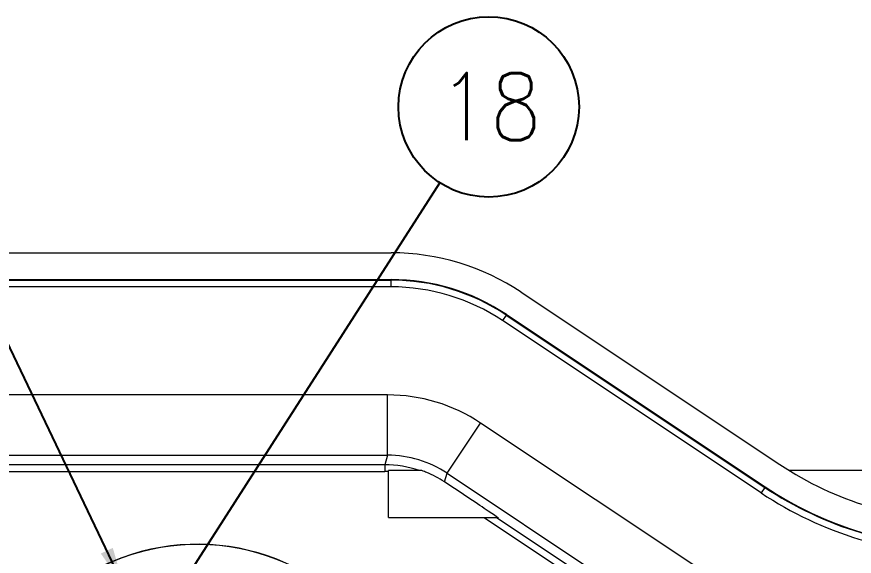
# Model space of a CAD drawing. Extents: x 14808 to 20058, y -13198 to -11680.
# Drawn here: x 14932.3 to 14994.7, y -12713.9 to -12673.6 of the extents above; entities that cross this region are included whole.
import ezdxf

# ---------------------------------------------------------------- set-up
doc = ezdxf.new("R2010")
doc.units = 0
doc.header["$LTSCALE"] = 7
doc.header["$MEASUREMENT"] = 0
doc.layers.get('0').update_dxf_attribs({"color": 2, "linetype": 'CONTINUOUS'})
doc.styles.add('GHS', font='romans', dxfattribs={"bigfont": 'ghs'})
doc.styles.add('TEXTSTYLE_0', font='txt.shx', dxfattribs={"width": 0.8, "bigfont": 'whgtxt.shx'})
doc.dimstyles.new('STANDARD$7', dxfattribs={"dimtxt": 3.5, "dimasz": 3, "dimexe": 1, "dimexo": 0.0625, "dimgap": 1, "dimtad": 1, "dimdec": 4, "dimzin": 0, "dimdsep": 46, "dimtxsty": 'GHS', "dimcen": 1, "dimclrt": 2, "dimadec": 0, "dimazin": 0, "dimtfac": 1, "dimtdec": 4, "dimtofl": 0, "dimtmove": 0, "dimatfit": 3, "dimfxl": 1, "dimtolj": 1, "dimtzin": 0, "dimarcsym": 0})

# ---------------------------------------------------------------- blocks, each defined once
blk = doc.blocks.new('A$C56066D1F')
at = {"color": 2}
blk.add_circle((3.366, 3.366), 3.366, dxfattribs=at)
at = {"color": 2, "insert": (3.41, 3.376), "char_height": 2.5, "width": 5.41323, "attachment_point": 5, "style": 'TEXTSTYLE_0'}
blk.add_mtext('{\\W0.9;18}', dxfattribs=at)
blk = doc.blocks.new('A$C52DF3C04')
at = {"color": 7, "linetype": 'Continuous', "lineweight": 15}
for p, q in [((6.875, 40.481), (42.351, 40.481)), ((9, 39.481), (42.351, 39.481)), ((9.069, 39.461), (42.345, 39.461)), ((42.351, 39.481), (42.345, 39.461)), ((42.345, 39.461), (42.345, 39.211)), ((42.345, 39.211), (9.069, 39.211)), ((47.204, 39.011), (56.851, 32.58)), ((46.643, 38.159), (46.505, 37.951)), ((46.643, 38.159), (46.649, 38.179)), ((46.643, 38.159), (56.291, 31.728)), ((46.649, 38.179), (56.297, 31.748)), ((56.152, 31.52), (46.505, 37.951)), ((42.22, 35.178), (8.973, 35.178)), ((42.22, 32.929), (42.22, 35.178)), ((44.439, 32.257), (45.687, 34.129)), ((56.279, 27.068), (45.687, 34.129)), ((3.177, 32.929), (42.22, 32.929)), ((42.22, 32.929), (42.112, 32.572)), ((42.112, 32.572), (5.36, 32.572)), ((42.112, 32.572), (42.112, 32.322)), ((5.36, 32.322), (42.112, 32.322)), ((43.48, 32.356), (42.25, 32.356)), ((42.25, 30.606), (42.25, 32.356)), ((43.5, 32.35), (43.5, 32.352)), ((44.341, 31.933), (44.439, 32.257)), ((44.439, 32.257), (55.031, 25.196)), ((106.5, 32.356), (57.2, 32.356)), ((56.291, 31.728), (56.152, 31.52)), ((56.297, 31.748), (56.291, 31.728)), ((42.25, 30.606), (46.318, 30.606))]:
    blk.add_line(p, q, dxfattribs=at)
at = {"color": 8, "linetype": 'Continuous', "lineweight": 15}
for p, q in [((45.821, 30.606), (54.784, 24.631)), ((54.923, 24.839), (46.272, 30.606))]:
    blk.add_line(p, q, dxfattribs=at)
at = {"color": 7, "linetype": 'Continuous', "lineweight": 15}
for radius, start, end in [(8.125, 39.3551, 123.7862), (8.116, 39.4146, 123.7019)]:
    blk.add_arc((35.125, 21.481), radius, start, end, dxfattribs=at)
for centre, major_axis, ratio, start_param, end_param in [((42.35, 31.73), (2.536, 8.375), 0.999906, 5.98921, 6.577161), ((42.345, 31.71), (2.246, 7.418), 0.999913, 5.98921, 6.577161), ((42.35, 31.73), (2.246, 7.418), 0.999906, 5.98921, 6.577161), ((42.345, 31.71), (2.174, 7.179), 0.999906, 5.98921, 6.577161), ((42.22, 28.928), (-1.811, -5.982), 0.999906, 2.847617, 3.435568), ((42.22, 28.928), (1.159, 3.829), 0.999801, 5.98921, 6.577161), ((63.785, 42.982), (-3.623, -11.965), 0.999906, 5.98921, 6.577161), ((45.001, 31.481), (1.35, -0.9), 0.007261, 6.036042, 8.369492), ((63.779, 42.962), (3.912, 12.922), 0.999903, 2.847617, 3.435568), ((63.785, 42.982), (-3.912, -12.922), 0.999906, 5.98921, 6.577161), ((63.779, 42.962), (-3.985, -13.161), 0.999906, 5.98921, 6.577161)]:
    blk.add_ellipse(centre, major_axis=major_axis, ratio=ratio, start_param=start_param, end_param=end_param, dxfattribs=at)
at = {"color": 8, "linetype": 'Continuous', "lineweight": 15}
for major_axis, ratio, start_param, end_param in [((1.159, 3.829), 0.999918, 6.24721, 6.577161), ((-1.087, -3.589), 0.999906, 3.398847, 3.435568)]:
    blk.add_ellipse((42.112, 28.571), major_axis=major_axis, ratio=ratio, start_param=start_param, end_param=end_param, dxfattribs=at)
at = {"color": 7, "linetype": 'Continuous', "lineweight": 15}
blk.add_open_spline([(44.341, 31.933), (44.232, 32), (44.011, 32.137), (43.713, 32.273), (43.56, 32.33), (43.5, 32.352)], degree=3, knots=[0, 0, 0, 0, 0.371137, 0.753918, 1, 1, 1, 1], dxfattribs=at)

msp = doc.modelspace()

# ---------------------------------------------------------------- block references
at = {"xscale": 2, "yscale": 2, "zscale": 2}
for name, p in [('A$C56066D1F', (14960.731, -12687.084)), ('A$C52DF3C04', (14875.481, -12772.201))]:
    msp.add_blockref(name, p, dxfattribs=at)

# ---------------------------------------------------------------- leaders
for points in [[(14940.268, -12716.18), (14925.302, -12684.841)], [(14938.718, -12725.12), (14963.825, -12686.017)]]:
    msp.add_leader(points, dimstyle='STANDARD$7', override={"dimtxt": 3, "dimexo": 0.3, "dimgap": 2, "dimtad": 0, "dimdec": 1, "dimzin": 8, "dimcen": 0, "dimclrd": 2, "dimclre": 2, "dimazin": 2, "dimtp": 0.1, "dimtfac": 0.5, "dimtdec": 1, "dimfxl": 2.5, "dimarcsym": 1})

doc.saveas('drawing.dxf')
